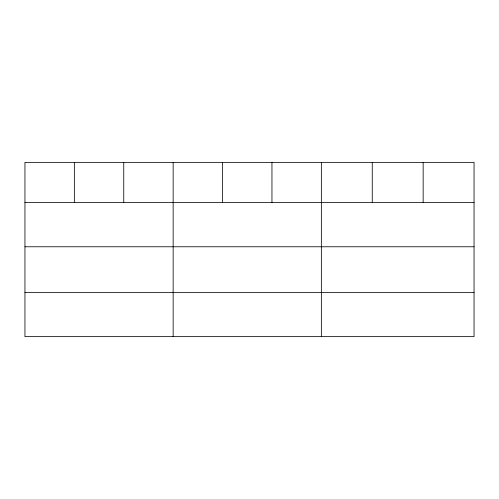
<?xml version="1.0" encoding="UTF-8"?>
<svg xmlns="http://www.w3.org/2000/svg" width="499" height="499" viewBox="0 0 499 499"><rect width="100%" height="100%" fill="white"/><g stroke="black" fill="none" stroke-linecap="round" stroke-linejoin="round"><path stroke-width="0.75" d="M474.05 246.768L474.05 162.368L24.95 162.368L24.95 336.632L474.05 336.632L474.05 246.768L24.95 246.768M24.95 202.5L474.05 202.5M24.95 292.37L474.05 292.37M423.152 162.368L423.152 202.5M372.254 162.368L372.254 202.5M321.356 162.368L321.356 336.632M271.955 162.368L271.955 202.5M222.554 162.368L222.554 202.5M173.153 162.368L173.153 336.632M123.752 162.368L123.752 202.5M74.351 162.368L74.351 202.5"/></g></svg>
